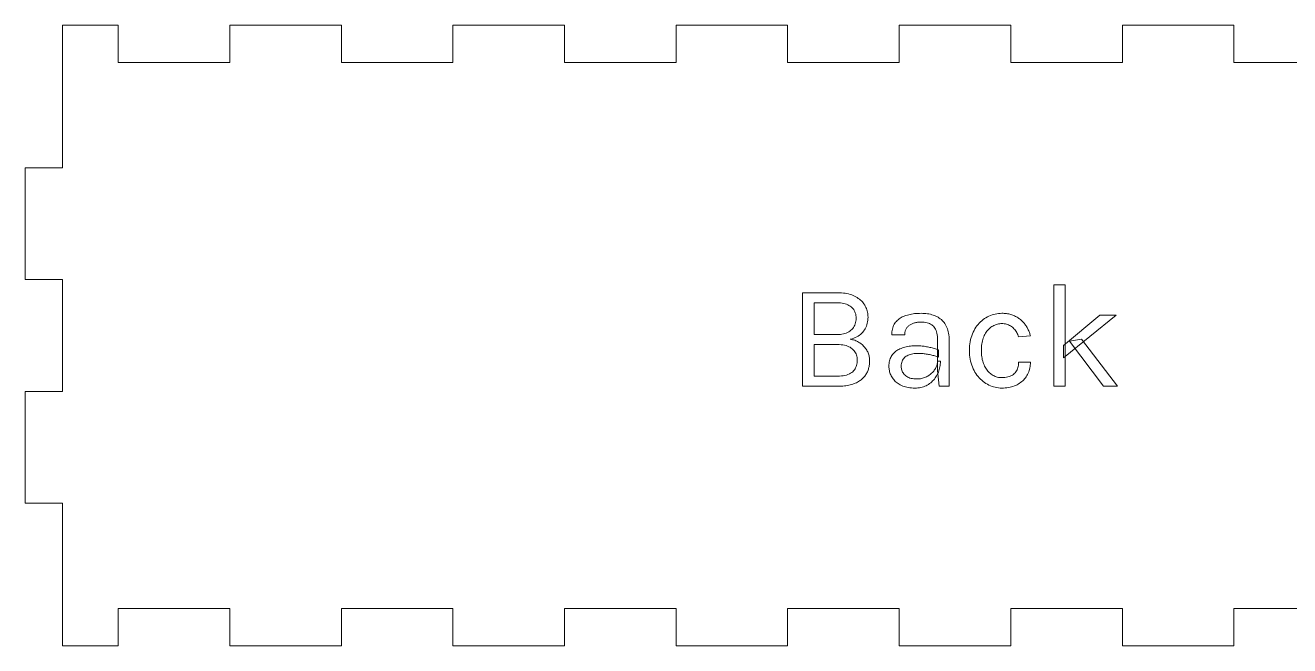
# Model space of a CAD drawing. Extents: x 0 to 303, y 0 to 256.
# Drawn here: x 0 to 102, y 53 to 103 of the extents above; entities that cross this region are included whole.
import ezdxf

# ---------------------------------------------------------------- set-up
doc = ezdxf.new("R2010")
doc.units = 0
doc.layers.get('0').update_dxf_attribs({"lineweight": 0})

msp = doc.modelspace()

# ---------------------------------------------------------------- linework, layer by layer
for p, q in [((7.5, 103), (3, 103)), ((3, 103), (3, 100)), ((7.5, 100), (7.5, 103)), ((25.5, 103), (16.5, 103)), ((16.5, 103), (16.5, 100)), ((25.5, 100), (25.5, 103)), ((43.5, 103), (34.5, 103)), ((34.5, 103), (34.5, 100)), ((43.5, 100), (43.5, 103)), ((61.5, 103), (52.5, 103)), ((52.5, 103), (52.5, 100)), ((61.5, 100), (61.5, 103)), ((79.5, 103), (70.5, 103)), ((70.5, 103), (70.5, 100)), ((79.5, 100), (79.5, 103)), ((97.5, 103), (88.5, 103)), ((88.5, 103), (88.5, 100)), ((97.5, 100), (97.5, 103)), ((3, 100), (3, 91.5)), ((16.5, 100), (7.5, 100)), ((34.5, 100), (25.5, 100)), ((52.5, 100), (43.5, 100)), ((70.5, 100), (61.5, 100)), ((88.5, 100), (79.5, 100)), ((106.5, 100), (97.5, 100)), ((3, 91.5), (0, 91.5)), ((0, 91.5), (0, 82.5)), ((0, 82.5), (3, 82.5)), ((3, 82.5), (3, 73.5)), ((82.959, 73.908), (82.959, 82.092)), ((82.959, 82.092), (83.895, 82.092)), ((83.895, 82.092), (83.895, 73.908)), ((62.703, 73.908), (62.703, 81.444)), ((62.703, 81.444), (65.523, 81.444)), ((65.499, 80.64), (63.639, 80.64)), ((63.639, 80.64), (63.639, 78.072)), ((65.639, 80.637), (65.499, 80.64)), ((65.499, 80.64), (65.499, 80.64)), ((65.499, 80.64), (65.499, 80.64)), ((65.523, 81.444), (65.686, 81.441)), ((65.772, 80.627), (65.639, 80.637)), ((65.686, 81.441), (65.843, 81.433)), ((65.9, 80.61), (65.772, 80.627)), ((65.843, 81.433), (65.994, 81.419)), ((66.021, 80.587), (65.9, 80.61)), ((65.994, 81.419), (66.14, 81.4)), ((66.136, 80.558), (66.021, 80.587)), ((66.14, 81.4), (66.281, 81.376)), ((66.281, 81.376), (66.415, 81.346)), ((66.415, 81.346), (66.544, 81.31)), ((66.544, 81.31), (66.667, 81.269)), ((66.667, 81.269), (66.785, 81.223)), ((66.785, 81.223), (66.897, 81.171)), ((66.897, 81.171), (67.003, 81.115)), ((67.003, 81.115), (67.104, 81.055)), ((67.104, 81.055), (67.2, 80.992)), ((67.2, 80.992), (67.29, 80.925)), ((67.29, 80.925), (67.374, 80.855)), ((67.374, 80.855), (67.453, 80.781)), ((67.453, 80.781), (67.526, 80.704)), ((67.526, 80.704), (67.594, 80.623)), ((67.594, 80.623), (67.656, 80.539)), ((66.245, 80.521), (66.136, 80.558)), ((66.347, 80.478), (66.245, 80.521)), ((66.444, 80.429), (66.347, 80.478)), ((66.534, 80.373), (66.444, 80.429)), ((66.618, 80.31), (66.534, 80.373)), ((66.695, 80.241), (66.618, 80.31)), ((66.764, 80.168), (66.695, 80.241)), ((66.825, 80.089), (66.764, 80.168)), ((66.877, 80.005), (66.825, 80.089)), ((66.922, 79.915), (66.877, 80.005)), ((66.958, 79.821), (66.922, 79.915)), ((66.987, 79.722), (66.958, 79.821)), ((67.007, 79.617), (66.987, 79.722)), ((67.019, 79.507), (67.007, 79.617)), ((67.656, 80.539), (67.713, 80.451)), ((67.713, 80.451), (67.764, 80.361)), ((67.764, 80.361), (67.81, 80.269)), ((67.81, 80.269), (67.851, 80.176)), ((67.851, 80.176), (67.886, 80.08)), ((67.886, 80.08), (67.915, 79.984)), ((67.915, 79.984), (67.94, 79.885)), ((67.94, 79.885), (67.959, 79.786)), ((67.959, 79.786), (67.972, 79.684)), ((67.972, 79.684), (67.98, 79.581)), ((67.98, 79.581), (67.983, 79.476)), ((70.84, 79.54), (70.941, 79.581)), ((70.941, 79.581), (71.046, 79.617)), ((71.046, 79.617), (71.155, 79.649)), ((71.155, 79.649), (71.267, 79.679)), ((71.267, 79.679), (71.382, 79.704)), ((71.382, 79.704), (71.5, 79.726)), ((71.5, 79.726), (71.621, 79.745)), ((71.621, 79.745), (71.745, 79.761)), ((71.745, 79.761), (71.873, 79.773)), ((71.873, 79.773), (72.003, 79.781)), ((72.003, 79.781), (72.137, 79.786)), ((72.137, 79.786), (72.273, 79.788)), ((72.273, 79.788), (72.273, 79.788)), ((72.273, 79.788), (72.403, 79.786)), ((72.403, 79.786), (72.531, 79.779)), ((72.531, 79.779), (72.656, 79.768)), ((72.656, 79.768), (72.777, 79.752)), ((72.777, 79.752), (72.895, 79.733)), ((72.895, 79.733), (73.011, 79.708)), ((73.011, 79.708), (73.123, 79.679)), ((73.123, 79.679), (73.233, 79.646)), ((73.233, 79.646), (73.34, 79.608)), ((73.34, 79.608), (73.443, 79.566)), ((73.443, 79.566), (73.543, 79.519)), ((77.616, 79.501), (77.739, 79.561)), ((77.739, 79.561), (77.863, 79.615)), ((77.863, 79.615), (77.988, 79.661)), ((77.988, 79.661), (78.116, 79.7)), ((78.116, 79.7), (78.246, 79.731)), ((78.246, 79.731), (78.377, 79.756)), ((78.377, 79.756), (78.511, 79.774)), ((78.511, 79.774), (78.646, 79.784)), ((78.646, 79.784), (78.783, 79.788)), ((78.783, 79.788), (78.783, 79.788)), ((78.783, 79.788), (78.879, 79.787)), ((78.879, 79.787), (78.973, 79.782)), ((78.973, 79.782), (79.066, 79.775)), ((79.066, 79.775), (79.156, 79.764)), ((79.156, 79.764), (79.244, 79.751)), ((79.244, 79.751), (79.331, 79.735)), ((79.331, 79.735), (79.415, 79.716)), ((79.415, 79.716), (79.497, 79.694)), ((79.497, 79.694), (79.578, 79.669)), ((79.578, 79.669), (79.656, 79.641)), ((79.656, 79.641), (79.732, 79.61)), ((79.732, 79.61), (79.807, 79.578)), ((79.807, 79.578), (79.879, 79.543)), ((83.751, 77.196), (86.679, 79.644)), ((87.987, 79.644), (83.751, 76.2)), ((86.679, 79.644), (87.987, 79.644)), ((66.685, 78.489), (66.756, 78.566)), ((66.756, 78.566), (66.819, 78.65)), ((66.819, 78.65), (66.873, 78.739)), ((66.873, 78.739), (66.919, 78.833)), ((66.919, 78.833), (66.956, 78.934)), ((66.956, 78.934), (66.985, 79.04)), ((66.985, 79.04), (67.006, 79.151)), ((67.006, 79.151), (67.019, 79.269)), ((67.023, 79.392), (67.019, 79.507)), ((67.019, 79.269), (67.023, 79.392)), ((67.023, 79.392), (67.023, 79.392)), ((67.755, 78.549), (67.694, 78.448)), ((67.808, 78.653), (67.755, 78.549)), ((67.854, 78.76), (67.808, 78.653)), ((67.894, 78.871), (67.854, 78.76)), ((67.926, 78.985), (67.894, 78.871)), ((67.951, 79.103), (67.926, 78.985)), ((67.969, 79.224), (67.951, 79.103)), ((67.979, 79.348), (67.969, 79.224)), ((67.983, 79.476), (67.979, 79.348)), ((67.983, 79.476), (67.983, 79.476)), ((69.946, 78.52), (69.974, 78.623)), ((69.974, 78.623), (70.007, 78.721)), ((70.007, 78.721), (70.047, 78.815)), ((70.047, 78.815), (70.093, 78.903)), ((70.093, 78.903), (70.145, 78.986)), ((70.145, 78.986), (70.203, 79.065)), ((70.203, 79.065), (70.267, 79.139)), ((70.267, 79.139), (70.335, 79.209)), ((70.335, 79.209), (70.407, 79.275)), ((70.407, 79.275), (70.485, 79.336)), ((70.485, 79.336), (70.567, 79.394)), ((70.567, 79.394), (70.653, 79.447)), ((70.653, 79.447), (70.745, 79.495)), ((70.745, 79.495), (70.84, 79.54)), ((71.054, 78.544), (71.028, 78.492)), ((71.084, 78.593), (71.054, 78.544)), ((71.118, 78.639), (71.084, 78.593)), ((71.155, 78.683), (71.118, 78.639)), ((71.194, 78.724), (71.155, 78.683)), ((71.236, 78.763), (71.194, 78.724)), ((71.28, 78.8), (71.236, 78.763)), ((71.326, 78.835), (71.28, 78.8)), ((71.376, 78.867), (71.326, 78.835)), ((71.428, 78.897), (71.376, 78.867)), ((71.482, 78.924), (71.428, 78.897)), ((71.539, 78.949), (71.482, 78.924)), ((71.598, 78.972), (71.539, 78.949)), ((71.659, 78.993), (71.598, 78.972)), ((71.722, 79.011), (71.659, 78.993)), ((71.786, 79.027), (71.722, 79.011)), ((71.851, 79.041), (71.786, 79.027)), ((71.918, 79.053), (71.851, 79.041)), ((71.986, 79.063), (71.918, 79.053)), ((72.056, 79.07), (71.986, 79.063)), ((72.127, 79.076), (72.056, 79.07)), ((72.199, 79.079), (72.127, 79.076)), ((72.273, 79.08), (72.199, 79.079)), ((72.402, 79.077), (72.273, 79.08)), ((72.273, 79.08), (72.273, 79.08)), ((72.524, 79.066), (72.402, 79.077)), ((72.639, 79.049), (72.524, 79.066)), ((72.748, 79.026), (72.639, 79.049)), ((72.85, 78.995), (72.748, 79.026)), ((72.946, 78.958), (72.85, 78.995)), ((73.035, 78.914), (72.946, 78.958)), ((73.118, 78.863), (73.035, 78.914)), ((73.194, 78.805), (73.118, 78.863)), ((73.263, 78.741), (73.194, 78.805)), ((73.326, 78.669), (73.263, 78.741)), ((73.382, 78.588), (73.326, 78.669)), ((73.431, 78.498), (73.382, 78.588)), ((73.543, 79.519), (73.638, 79.467)), ((73.638, 79.467), (73.729, 79.409)), ((73.729, 79.409), (73.815, 79.347)), ((73.815, 79.347), (73.897, 79.279)), ((73.897, 79.279), (73.975, 79.206)), ((73.975, 79.206), (74.048, 79.127)), ((74.048, 79.127), (74.117, 79.044)), ((74.117, 79.044), (74.181, 78.955)), ((74.181, 78.955), (74.241, 78.861)), ((74.241, 78.861), (74.296, 78.761)), ((74.296, 78.761), (74.345, 78.656)), ((74.345, 78.656), (74.388, 78.545)), ((74.388, 78.545), (74.425, 78.428)), ((76.609, 78.539), (76.689, 78.664)), ((76.689, 78.664), (76.773, 78.783)), ((76.773, 78.783), (76.863, 78.895)), ((76.863, 78.895), (76.957, 79.001)), ((76.957, 79.001), (77.055, 79.1)), ((77.055, 79.1), (77.159, 79.193)), ((77.159, 79.193), (77.266, 79.28)), ((77.266, 79.28), (77.379, 79.36)), ((77.379, 79.36), (77.496, 79.434)), ((77.496, 79.434), (77.616, 79.501)), ((77.758, 78.55), (77.693, 78.484)), ((77.826, 78.61), (77.758, 78.55)), ((77.896, 78.666), (77.826, 78.61)), ((77.97, 78.717), (77.896, 78.666)), ((78.046, 78.763), (77.97, 78.717)), ((78.122, 78.804), (78.046, 78.763)), ((78.2, 78.841), (78.122, 78.804)), ((78.278, 78.873), (78.2, 78.841)), ((78.358, 78.899), (78.278, 78.873)), ((78.438, 78.921), (78.358, 78.899)), ((78.52, 78.938), (78.438, 78.921)), ((78.603, 78.95), (78.52, 78.938)), ((78.686, 78.958), (78.603, 78.95)), ((78.771, 78.96), (78.686, 78.958)), ((78.87, 78.957), (78.771, 78.96)), ((78.771, 78.96), (78.771, 78.96)), ((78.966, 78.948), (78.87, 78.957)), ((79.06, 78.934), (78.966, 78.948)), ((79.15, 78.913), (79.06, 78.934)), ((79.237, 78.887), (79.15, 78.913)), ((79.321, 78.855), (79.237, 78.887)), ((79.402, 78.817), (79.321, 78.855)), ((79.479, 78.774), (79.402, 78.817)), ((79.554, 78.724), (79.479, 78.774)), ((79.626, 78.669), (79.554, 78.724)), ((79.694, 78.609), (79.626, 78.669)), ((79.758, 78.544), (79.694, 78.609)), ((79.819, 78.476), (79.758, 78.544)), ((79.879, 79.543), (79.95, 79.506)), ((79.95, 79.506), (80.018, 79.466)), ((80.018, 79.466), (80.085, 79.425)), ((80.085, 79.425), (80.149, 79.381)), ((80.149, 79.381), (80.212, 79.335)), ((80.212, 79.335), (80.272, 79.286)), ((80.272, 79.286), (80.331, 79.236)), ((80.331, 79.236), (80.388, 79.184)), ((80.388, 79.184), (80.442, 79.13)), ((80.442, 79.13), (80.495, 79.075)), ((80.495, 79.075), (80.546, 79.019)), ((80.546, 79.019), (80.594, 78.961)), ((80.594, 78.961), (80.641, 78.902)), ((80.641, 78.902), (80.686, 78.841)), ((80.686, 78.841), (80.728, 78.779)), ((80.728, 78.779), (80.769, 78.716)), ((80.769, 78.716), (80.808, 78.651)), ((80.808, 78.651), (80.845, 78.585)), ((80.845, 78.585), (80.88, 78.519)), ((63.639, 78.072), (65.487, 78.072)), ((65.487, 78.072), (65.625, 78.075)), ((65.625, 78.075), (65.756, 78.086)), ((65.756, 78.086), (65.883, 78.103)), ((65.883, 78.103), (66.003, 78.127)), ((66.003, 78.127), (66.118, 78.158)), ((66.118, 78.158), (66.227, 78.196)), ((66.227, 78.196), (66.33, 78.241)), ((66.33, 78.241), (66.428, 78.293)), ((66.428, 78.293), (66.52, 78.351)), ((66.52, 78.351), (66.606, 78.417)), ((66.694, 77.738), (66.555, 77.7)), ((66.555, 77.7), (66.555, 77.7)), ((66.555, 77.7), (66.646, 77.684)), ((66.606, 78.417), (66.685, 78.489)), ((66.646, 77.684), (66.735, 77.664)), ((66.826, 77.782), (66.694, 77.738)), ((66.735, 77.664), (66.822, 77.64)), ((66.822, 77.64), (66.907, 77.613)), ((66.951, 77.832), (66.826, 77.782)), ((66.907, 77.613), (66.989, 77.582)), ((67.069, 77.888), (66.951, 77.832)), ((66.989, 77.582), (67.069, 77.548)), ((67.18, 77.95), (67.069, 77.888)), ((67.069, 77.548), (67.147, 77.51)), ((67.283, 78.018), (67.18, 77.95)), ((67.38, 78.092), (67.283, 78.018)), ((67.469, 78.172), (67.38, 78.092)), ((67.551, 78.259), (67.469, 78.172)), ((67.626, 78.351), (67.551, 78.259)), ((67.694, 78.448), (67.626, 78.351)), ((69.897, 78.06), (69.9, 78.182)), ((70.941, 78.06), (69.897, 78.06)), ((69.9, 78.182), (69.909, 78.3)), ((69.909, 78.3), (69.925, 78.413)), ((69.925, 78.413), (69.946, 78.52)), ((70.943, 78.13), (70.941, 78.06)), ((70.941, 78.06), (70.941, 78.06)), ((70.948, 78.196), (70.943, 78.13)), ((70.957, 78.261), (70.948, 78.196)), ((70.969, 78.323), (70.957, 78.261)), ((70.985, 78.382), (70.969, 78.323)), ((71.005, 78.438), (70.985, 78.382)), ((71.028, 78.492), (71.005, 78.438)), ((73.474, 78.4), (73.431, 78.498)), ((73.51, 78.293), (73.474, 78.4)), ((73.54, 78.178), (73.51, 78.293)), ((73.563, 78.053), (73.54, 78.178)), ((73.58, 77.92), (73.563, 78.053)), ((73.59, 77.778), (73.58, 77.92)), ((73.593, 77.628), (73.59, 77.778)), ((73.593, 75.168), (73.593, 77.628)), ((74.425, 78.428), (74.457, 78.305)), ((74.457, 78.305), (74.483, 78.177)), ((74.483, 78.177), (74.503, 78.042)), ((74.503, 78.042), (74.517, 77.902)), ((74.517, 77.902), (74.526, 77.756)), ((74.526, 77.756), (74.529, 77.604)), ((74.529, 77.604), (74.529, 77.604)), ((74.529, 77.604), (74.529, 73.908)), ((76.226, 77.502), (76.258, 77.667)), ((76.258, 77.667), (76.299, 77.826)), ((76.299, 77.826), (76.346, 77.98)), ((76.346, 77.98), (76.401, 78.128)), ((76.401, 78.128), (76.463, 78.271)), ((76.463, 78.271), (76.533, 78.408)), ((76.533, 78.408), (76.609, 78.539)), ((77.211, 77.567), (77.186, 77.449)), ((77.242, 77.68), (77.211, 77.567)), ((77.277, 77.788), (77.242, 77.68)), ((77.317, 77.892), (77.277, 77.788)), ((77.361, 77.991), (77.317, 77.892)), ((77.409, 78.085), (77.361, 77.991)), ((77.46, 78.175), (77.409, 78.085)), ((77.514, 78.259), (77.46, 78.175)), ((77.571, 78.339), (77.514, 78.259)), ((77.63, 78.414), (77.571, 78.339)), ((77.693, 78.484), (77.63, 78.414)), ((79.875, 78.403), (79.819, 78.476)), ((79.927, 78.326), (79.875, 78.403)), ((79.975, 78.245), (79.927, 78.326)), ((80.019, 78.16), (79.975, 78.245)), ((80.059, 78.071), (80.019, 78.16)), ((80.095, 77.978), (80.059, 78.071)), ((80.127, 77.88), (80.095, 77.978)), ((81.087, 77.964), (80.127, 77.88)), ((80.88, 78.519), (80.912, 78.452)), ((80.912, 78.452), (80.943, 78.384)), ((80.943, 78.384), (80.972, 78.316)), ((80.972, 78.316), (80.999, 78.247)), ((80.999, 78.247), (81.024, 78.177)), ((81.024, 78.177), (81.047, 78.107)), ((81.047, 78.107), (81.068, 78.036)), ((81.068, 78.036), (81.087, 77.964)), ((81.087, 77.964), (81.087, 77.964)), ((84.243, 77.532), (85.191, 77.7)), ((86.967, 73.908), (84.243, 77.532)), ((85.191, 77.7), (88.119, 73.908)), ((63.639, 77.268), (63.639, 74.724)), ((65.511, 77.268), (63.639, 77.268)), ((63.639, 77.268), (63.639, 77.268)), ((65.666, 77.265), (65.511, 77.268)), ((65.511, 77.268), (65.511, 77.268)), ((65.812, 77.254), (65.666, 77.265)), ((65.952, 77.237), (65.812, 77.254)), ((66.083, 77.213), (65.952, 77.237)), ((66.207, 77.182), (66.083, 77.213)), ((66.323, 77.144), (66.207, 77.182)), ((66.432, 77.099), (66.323, 77.144)), ((66.532, 77.047), (66.432, 77.099)), ((66.626, 76.989), (66.532, 77.047)), ((66.711, 76.923), (66.626, 76.989)), ((66.789, 76.852), (66.711, 76.923)), ((66.858, 76.776), (66.789, 76.852)), ((66.919, 76.696), (66.858, 76.776)), ((66.972, 76.611), (66.919, 76.696)), ((67.017, 76.522), (66.972, 76.611)), ((67.054, 76.428), (67.017, 76.522)), ((67.147, 77.51), (67.223, 77.468)), ((67.223, 77.468), (67.297, 77.422)), ((67.297, 77.422), (67.368, 77.373)), ((67.368, 77.373), (67.437, 77.321)), ((67.437, 77.321), (67.502, 77.266)), ((67.502, 77.266), (67.565, 77.21)), ((67.565, 77.21), (67.624, 77.151)), ((67.624, 77.151), (67.681, 77.09)), ((67.681, 77.09), (67.734, 77.026)), ((67.734, 77.026), (67.784, 76.96)), ((67.784, 76.96), (67.832, 76.892)), ((67.832, 76.892), (67.876, 76.822)), ((67.876, 76.822), (67.917, 76.749)), ((67.917, 76.749), (67.955, 76.675)), ((67.955, 76.675), (67.988, 76.599)), ((67.988, 76.599), (68.018, 76.523)), ((68.018, 76.523), (68.044, 76.446)), ((69.96, 76.464), (70.02, 76.535)), ((70.02, 76.535), (70.085, 76.603)), ((70.085, 76.603), (70.154, 76.666)), ((70.154, 76.666), (70.227, 76.726)), ((70.227, 76.726), (70.304, 76.781)), ((70.304, 76.781), (70.386, 76.833)), ((70.386, 76.833), (70.472, 76.881)), ((70.472, 76.881), (70.562, 76.925)), ((70.562, 76.925), (70.656, 76.965)), ((70.656, 76.965), (70.755, 77.001)), ((70.755, 77.001), (70.857, 77.033)), ((70.857, 77.033), (70.962, 77.063)), ((70.962, 77.063), (71.069, 77.088)), ((71.069, 77.088), (71.178, 77.11)), ((71.178, 77.11), (71.29, 77.129)), ((71.29, 77.129), (71.405, 77.145)), ((71.405, 77.145), (71.522, 77.157)), ((71.502, 76.501), (71.407, 76.475)), ((71.601, 76.522), (71.502, 76.501)), ((71.522, 77.157), (71.642, 77.165)), ((71.704, 76.539), (71.601, 76.522)), ((71.642, 77.165), (71.764, 77.17)), ((71.81, 76.551), (71.704, 76.539)), ((71.764, 77.17), (71.889, 77.172)), ((71.92, 76.558), (71.81, 76.551)), ((71.889, 77.172), (71.889, 77.172)), ((71.889, 77.172), (71.979, 77.171)), ((72.033, 76.56), (71.92, 76.558)), ((71.979, 77.171), (72.069, 77.168)), ((72.109, 76.559), (72.033, 76.56)), ((72.033, 76.56), (72.033, 76.56)), ((72.069, 77.168), (72.159, 77.164)), ((72.187, 76.557), (72.109, 76.559)), ((72.159, 77.164), (72.249, 77.158)), ((72.267, 76.552), (72.187, 76.557)), ((72.249, 77.158), (72.34, 77.15)), ((72.347, 76.547), (72.267, 76.552)), ((72.34, 77.15), (72.43, 77.14)), ((72.43, 76.539), (72.347, 76.547)), ((72.43, 77.14), (72.52, 77.128)), ((72.514, 76.53), (72.43, 76.539)), ((72.599, 76.519), (72.514, 76.53)), ((72.52, 77.128), (72.611, 77.114)), ((72.686, 76.506), (72.599, 76.519)), ((72.611, 77.114), (72.701, 77.099)), ((72.774, 76.492), (72.686, 76.506)), ((72.701, 77.099), (72.792, 77.082)), ((72.792, 77.082), (72.882, 77.063)), ((72.882, 77.063), (72.972, 77.043)), ((72.972, 77.043), (73.062, 77.022)), ((73.062, 77.022), (73.151, 76.999)), ((73.151, 76.999), (73.24, 76.975)), ((73.24, 76.975), (73.328, 76.95)), ((73.328, 76.95), (73.416, 76.924)), ((73.416, 76.924), (73.503, 76.896)), ((73.503, 76.896), (73.59, 76.867)), ((73.59, 76.867), (73.677, 76.836)), ((73.677, 76.836), (73.677, 76.836)), ((73.677, 76.836), (73.677, 76.248)), ((76.167, 76.788), (76.171, 76.975)), ((76.171, 76.606), (76.167, 76.788)), ((76.167, 76.788), (76.167, 76.788)), ((76.171, 76.975), (76.182, 77.156)), ((76.182, 76.428), (76.171, 76.606)), ((76.182, 77.156), (76.2, 77.332)), ((76.2, 77.332), (76.226, 77.502)), ((77.129, 76.93), (77.127, 76.788)), ((77.127, 76.788), (77.127, 76.788)), ((77.127, 76.788), (77.129, 76.657)), ((77.136, 77.067), (77.129, 76.93)), ((77.129, 76.657), (77.136, 76.529)), ((77.148, 77.199), (77.136, 77.067)), ((77.136, 76.529), (77.146, 76.404)), ((77.164, 77.326), (77.148, 77.199)), ((77.186, 77.449), (77.164, 77.326)), ((83.751, 76.2), (83.751, 77.196)), ((66.984, 75.405), (67.025, 75.495)), ((67.025, 75.495), (67.059, 75.589)), ((67.082, 76.33), (67.054, 76.428)), ((67.059, 75.589), (67.085, 75.688)), ((67.103, 76.227), (67.082, 76.33)), ((67.085, 75.688), (67.104, 75.791)), ((67.115, 76.12), (67.103, 76.227)), ((67.104, 75.791), (67.115, 75.897)), ((67.119, 76.008), (67.115, 76.12)), ((67.115, 75.897), (67.119, 76.008)), ((67.119, 76.008), (67.119, 76.008)), ((68.044, 76.446), (68.066, 76.367)), ((68.069, 75.506), (68.052, 75.431)), ((68.066, 76.367), (68.083, 76.288)), ((68.083, 75.581), (68.069, 75.506)), ((68.083, 76.288), (68.097, 76.207)), ((68.094, 75.656), (68.083, 75.581)), ((68.103, 75.731), (68.094, 75.656)), ((68.097, 76.207), (68.107, 76.126)), ((68.11, 75.807), (68.103, 75.731)), ((68.107, 76.126), (68.113, 76.043)), ((68.114, 75.883), (68.11, 75.807)), ((68.113, 76.043), (68.115, 75.96)), ((68.115, 75.96), (68.114, 75.883)), ((68.115, 75.96), (68.115, 75.96)), ((69.669, 75.516), (69.672, 75.63)), ((69.671, 75.428), (69.669, 75.516)), ((69.669, 75.516), (69.669, 75.516)), ((69.672, 75.63), (69.681, 75.74)), ((69.681, 75.74), (69.695, 75.846)), ((69.695, 75.846), (69.716, 75.947)), ((69.716, 75.947), (69.742, 76.044)), ((69.742, 76.044), (69.774, 76.137)), ((69.774, 76.137), (69.812, 76.225)), ((69.812, 76.225), (69.855, 76.309)), ((69.855, 76.309), (69.905, 76.389)), ((69.905, 76.389), (69.96, 76.464)), ((70.669, 75.627), (70.665, 75.516)), ((70.665, 75.516), (70.665, 75.516)), ((70.665, 75.516), (70.668, 75.433)), ((70.681, 75.731), (70.669, 75.627)), ((70.701, 75.828), (70.681, 75.731)), ((70.728, 75.919), (70.701, 75.828)), ((70.764, 76.003), (70.728, 75.919)), ((70.808, 76.08), (70.764, 76.003)), ((70.859, 76.151), (70.808, 76.08)), ((70.918, 76.215), (70.859, 76.151)), ((70.986, 76.272), (70.918, 76.215)), ((71.061, 76.323), (70.986, 76.272)), ((71.142, 76.368), (71.061, 76.323)), ((71.227, 76.408), (71.142, 76.368)), ((71.315, 76.444), (71.227, 76.408)), ((71.407, 76.475), (71.315, 76.444)), ((72.864, 76.476), (72.774, 76.492)), ((72.954, 76.459), (72.864, 76.476)), ((73.041, 76.44), (72.954, 76.459)), ((73.127, 76.42), (73.041, 76.44)), ((73.212, 76.399), (73.127, 76.42)), ((73.294, 76.377), (73.212, 76.399)), ((73.374, 76.354), (73.294, 76.377)), ((73.453, 76.329), (73.374, 76.354)), ((73.529, 76.303), (73.453, 76.329)), ((73.486, 75.462), (73.514, 75.528)), ((73.514, 75.528), (73.538, 75.594)), ((73.604, 76.276), (73.529, 76.303)), ((73.538, 75.594), (73.558, 75.66)), ((73.558, 75.66), (73.573, 75.726)), ((73.573, 75.726), (73.584, 75.792)), ((73.584, 75.792), (73.591, 75.858)), ((73.591, 75.858), (73.593, 75.924)), ((73.593, 75.924), (73.593, 75.924)), ((73.593, 75.924), (73.821, 75.924)), ((73.677, 76.248), (73.604, 76.276)), ((73.799, 75.586), (73.781, 75.477)), ((73.811, 75.697), (73.799, 75.586)), ((73.819, 75.81), (73.811, 75.697)), ((73.821, 75.924), (73.819, 75.81)), ((76.2, 76.256), (76.182, 76.428)), ((76.226, 76.088), (76.2, 76.256)), ((76.258, 75.925), (76.226, 76.088)), ((76.299, 75.768), (76.258, 75.925)), ((76.346, 75.615), (76.299, 75.768)), ((76.401, 75.467), (76.346, 75.615)), ((77.146, 76.404), (77.161, 76.284)), ((77.161, 76.284), (77.18, 76.166)), ((77.18, 76.166), (77.204, 76.053)), ((77.204, 76.053), (77.231, 75.942)), ((77.231, 75.942), (77.263, 75.836)), ((77.263, 75.836), (77.3, 75.733)), ((77.3, 75.733), (77.34, 75.633)), ((77.34, 75.633), (77.384, 75.537)), ((77.384, 75.537), (77.432, 75.446)), ((80.072, 75.415), (80.096, 75.514)), ((80.096, 75.514), (80.113, 75.617)), ((80.113, 75.617), (80.124, 75.726)), ((80.124, 75.726), (80.127, 75.84)), ((80.127, 75.84), (80.127, 75.84)), ((80.127, 75.84), (81.087, 75.84)), ((81.062, 75.492), (81.042, 75.381)), ((81.076, 75.605), (81.062, 75.492)), ((81.084, 75.721), (81.076, 75.605)), ((81.087, 75.84), (81.084, 75.721)), ((83.751, 76.2), (83.751, 76.2)), ((63.639, 74.724), (65.511, 74.724)), ((65.511, 74.724), (65.678, 74.728)), ((65.678, 74.728), (65.835, 74.738)), ((65.835, 74.738), (65.982, 74.756)), ((65.982, 74.756), (66.12, 74.782)), ((66.12, 74.782), (66.248, 74.814)), ((66.248, 74.814), (66.367, 74.854)), ((66.367, 74.854), (66.476, 74.9)), ((66.476, 74.9), (66.575, 74.954)), ((66.575, 74.954), (66.664, 75.016)), ((66.664, 75.016), (66.744, 75.084)), ((66.744, 75.084), (66.815, 75.158)), ((66.815, 75.158), (66.879, 75.236)), ((66.879, 75.236), (66.935, 75.318)), ((66.935, 75.318), (66.984, 75.405)), ((67.495, 74.492), (67.429, 74.437)), ((67.557, 74.55), (67.495, 74.492)), ((67.615, 74.61), (67.557, 74.55)), ((67.67, 74.67), (67.615, 74.61)), ((67.722, 74.733), (67.67, 74.67)), ((67.77, 74.797), (67.722, 74.733)), ((67.814, 74.862), (67.77, 74.797)), ((67.855, 74.929), (67.814, 74.862)), ((67.893, 74.997), (67.855, 74.929)), ((67.928, 75.066), (67.893, 74.997)), ((67.958, 75.138), (67.928, 75.066)), ((67.986, 75.21), (67.958, 75.138)), ((68.011, 75.283), (67.986, 75.21)), ((68.032, 75.357), (68.011, 75.283)), ((68.052, 75.431), (68.032, 75.357)), ((69.678, 75.34), (69.671, 75.428)), ((69.69, 75.253), (69.678, 75.34)), ((69.705, 75.168), (69.69, 75.253)), ((69.726, 75.082), (69.705, 75.168)), ((69.751, 74.998), (69.726, 75.082)), ((69.781, 74.915), (69.751, 74.998)), ((69.815, 74.832), (69.781, 74.915)), ((69.854, 74.751), (69.815, 74.832)), ((69.897, 74.67), (69.854, 74.751)), ((69.945, 74.591), (69.897, 74.67)), ((69.998, 74.515), (69.945, 74.591)), ((70.055, 74.442), (69.998, 74.515)), ((70.668, 75.433), (70.677, 75.353)), ((70.677, 75.353), (70.692, 75.275)), ((70.692, 75.275), (70.713, 75.199)), ((70.713, 75.199), (70.741, 75.126)), ((70.741, 75.126), (70.774, 75.055)), ((70.774, 75.055), (70.813, 74.987)), ((70.813, 74.987), (70.859, 74.921)), ((70.859, 74.921), (70.91, 74.857)), ((70.91, 74.857), (70.968, 74.796)), ((70.968, 74.796), (71.032, 74.739)), ((71.032, 74.739), (71.104, 74.688)), ((71.104, 74.688), (71.182, 74.643)), ((71.182, 74.643), (71.268, 74.604)), ((71.268, 74.604), (71.362, 74.571)), ((71.362, 74.571), (71.462, 74.544)), ((71.462, 74.544), (71.57, 74.523)), ((71.57, 74.523), (71.685, 74.508)), ((71.685, 74.508), (71.807, 74.499)), ((71.807, 74.499), (71.937, 74.496)), ((71.937, 74.496), (72.03, 74.498)), ((71.937, 74.496), (71.937, 74.496)), ((72.03, 74.498), (72.12, 74.505)), ((72.12, 74.505), (72.209, 74.516)), ((72.209, 74.516), (72.297, 74.531)), ((72.297, 74.531), (72.382, 74.551)), ((72.382, 74.551), (72.465, 74.575)), ((72.465, 74.575), (72.547, 74.603)), ((72.547, 74.603), (72.626, 74.636)), ((72.626, 74.636), (72.704, 74.673)), ((72.704, 74.673), (72.78, 74.715)), ((72.78, 74.715), (72.853, 74.76)), ((72.853, 74.76), (72.924, 74.807)), ((72.924, 74.807), (72.991, 74.856)), ((72.991, 74.856), (73.055, 74.908)), ((73.055, 74.908), (73.116, 74.962)), ((73.116, 74.962), (73.174, 75.018)), ((73.174, 75.018), (73.229, 75.076)), ((73.229, 75.076), (73.28, 75.136)), ((73.339, 74.493), (73.27, 74.412)), ((73.28, 75.136), (73.329, 75.199)), ((73.329, 75.199), (73.374, 75.264)), ((73.403, 74.578), (73.339, 74.493)), ((73.374, 75.264), (73.416, 75.33)), ((73.464, 74.667), (73.403, 74.578)), ((73.416, 75.33), (73.453, 75.396)), ((73.453, 75.396), (73.486, 75.462)), ((73.52, 74.76), (73.464, 74.667)), ((73.572, 74.856), (73.52, 74.76)), ((73.619, 74.955), (73.572, 74.856)), ((73.713, 73.908), (73.593, 75.168)), ((73.662, 75.056), (73.619, 74.955)), ((73.699, 75.159), (73.662, 75.056)), ((73.731, 75.263), (73.699, 75.159)), ((73.759, 75.369), (73.731, 75.263)), ((73.781, 75.477), (73.759, 75.369)), ((76.463, 75.324), (76.401, 75.467)), ((76.533, 75.186), (76.463, 75.324)), ((76.609, 75.053), (76.533, 75.186)), ((76.689, 74.927), (76.609, 75.053)), ((76.773, 74.807), (76.689, 74.927)), ((76.863, 74.693), (76.773, 74.807)), ((76.957, 74.585), (76.863, 74.693)), ((77.055, 74.483), (76.957, 74.585)), ((77.159, 74.387), (77.055, 74.483)), ((77.432, 75.446), (77.482, 75.359)), ((77.482, 75.359), (77.536, 75.277)), ((77.536, 75.277), (77.593, 75.199)), ((77.593, 75.199), (77.653, 75.125)), ((77.653, 75.125), (77.716, 75.056)), ((77.716, 75.056), (77.783, 74.991)), ((77.783, 74.991), (77.852, 74.93)), ((77.852, 74.93), (77.925, 74.874)), ((77.925, 74.874), (78, 74.823)), ((78, 74.823), (78.078, 74.777)), ((78.078, 74.777), (78.157, 74.736)), ((78.157, 74.736), (78.239, 74.701)), ((78.239, 74.701), (78.323, 74.671)), ((78.323, 74.671), (78.408, 74.647)), ((78.408, 74.647), (78.496, 74.628)), ((78.496, 74.628), (78.585, 74.615)), ((78.585, 74.615), (78.677, 74.607)), ((78.677, 74.607), (78.771, 74.604)), ((78.771, 74.604), (78.901, 74.607)), ((78.771, 74.604), (78.771, 74.604)), ((78.901, 74.607), (79.025, 74.617)), ((79.025, 74.617), (79.142, 74.633)), ((79.142, 74.633), (79.252, 74.656)), ((79.252, 74.656), (79.357, 74.686)), ((79.357, 74.686), (79.455, 74.722)), ((79.455, 74.722), (79.546, 74.764)), ((79.546, 74.764), (79.631, 74.813)), ((79.631, 74.813), (79.71, 74.869)), ((79.71, 74.869), (79.782, 74.931)), ((79.782, 74.931), (79.848, 74.999)), ((79.848, 74.999), (79.906, 75.072)), ((79.906, 75.072), (79.958, 75.15)), ((79.958, 75.15), (80.003, 75.233)), ((80.003, 75.233), (80.041, 75.322)), ((80.041, 75.322), (80.072, 75.415)), ((80.614, 74.509), (80.541, 74.429)), ((80.683, 74.593), (80.614, 74.509)), ((80.746, 74.68), (80.683, 74.593)), ((80.805, 74.772), (80.746, 74.68)), ((80.859, 74.867), (80.805, 74.772)), ((80.907, 74.964), (80.859, 74.867)), ((80.949, 75.065), (80.907, 74.964)), ((80.985, 75.168), (80.949, 75.065)), ((81.016, 75.273), (80.985, 75.168)), ((81.042, 75.381), (81.016, 75.273)), ((3, 73.5), (0, 73.5)), ((0, 73.5), (0, 64.5)), ((65.523, 73.908), (62.703, 73.908)), ((65.668, 73.91), (65.523, 73.908)), ((65.523, 73.908), (65.523, 73.908)), ((65.523, 73.908), (65.523, 73.908)), ((65.809, 73.915), (65.668, 73.91)), ((65.944, 73.924), (65.809, 73.915)), ((66.075, 73.936), (65.944, 73.924)), ((66.201, 73.951), (66.075, 73.936)), ((66.322, 73.971), (66.201, 73.951)), ((66.439, 73.993), (66.322, 73.971)), ((66.55, 74.019), (66.439, 73.993)), ((66.657, 74.049), (66.55, 74.019)), ((66.759, 74.082), (66.657, 74.049)), ((66.857, 74.118), (66.759, 74.082)), ((66.95, 74.156), (66.857, 74.118)), ((67.04, 74.197), (66.95, 74.156)), ((67.126, 74.24), (67.04, 74.197)), ((67.207, 74.286), (67.126, 74.24)), ((67.285, 74.334), (67.207, 74.286)), ((67.359, 74.384), (67.285, 74.334)), ((67.429, 74.437), (67.359, 74.384)), ((70.117, 74.372), (70.055, 74.442)), ((70.183, 74.305), (70.117, 74.372)), ((70.255, 74.242), (70.183, 74.305)), ((70.331, 74.181), (70.255, 74.242)), ((70.412, 74.123), (70.331, 74.181)), ((70.497, 74.068), (70.412, 74.123)), ((70.587, 74.016), (70.497, 74.068)), ((70.682, 73.968), (70.587, 74.016)), ((70.782, 73.925), (70.682, 73.968)), ((70.886, 73.887), (70.782, 73.925)), ((70.996, 73.855), (70.886, 73.887)), ((71.111, 73.827), (70.996, 73.855)), ((71.23, 73.804), (71.111, 73.827)), ((71.354, 73.787), (71.23, 73.804)), ((71.484, 73.774), (71.354, 73.787)), ((71.618, 73.767), (71.484, 73.774)), ((71.757, 73.764), (71.618, 73.767)), ((71.884, 73.767), (71.757, 73.764)), ((71.757, 73.764), (71.757, 73.764)), ((71.757, 73.764), (71.757, 73.764)), ((72.007, 73.776), (71.884, 73.767)), ((72.126, 73.791), (72.007, 73.776)), ((72.242, 73.812), (72.126, 73.791)), ((72.354, 73.839), (72.242, 73.812)), ((72.463, 73.872), (72.354, 73.839)), ((72.568, 73.911), (72.463, 73.872)), ((72.669, 73.956), (72.568, 73.911)), ((72.767, 74.007), (72.669, 73.956)), ((72.861, 74.064), (72.767, 74.007)), ((72.951, 74.126), (72.861, 74.064)), ((73.037, 74.192), (72.951, 74.126)), ((73.119, 74.261), (73.037, 74.192)), ((73.197, 74.335), (73.119, 74.261)), ((73.27, 74.412), (73.197, 74.335)), ((74.529, 73.908), (73.713, 73.908)), ((74.529, 73.908), (74.529, 73.908)), ((77.266, 74.297), (77.159, 74.387)), ((77.379, 74.213), (77.266, 74.297)), ((77.496, 74.136), (77.379, 74.213)), ((77.616, 74.065), (77.496, 74.136)), ((77.739, 74.002), (77.616, 74.065)), ((77.863, 73.946), (77.739, 74.002)), ((77.988, 73.898), (77.863, 73.946)), ((78.116, 73.857), (77.988, 73.898)), ((78.246, 73.824), (78.116, 73.857)), ((78.377, 73.797), (78.246, 73.824)), ((78.511, 73.779), (78.377, 73.797)), ((78.646, 73.768), (78.511, 73.779)), ((78.783, 73.764), (78.646, 73.768)), ((78.922, 73.767), (78.783, 73.764)), ((78.783, 73.764), (78.783, 73.764)), ((78.783, 73.764), (78.783, 73.764)), ((79.056, 73.775), (78.922, 73.767)), ((79.188, 73.788), (79.056, 73.775)), ((79.315, 73.807), (79.188, 73.788)), ((79.439, 73.832), (79.315, 73.807)), ((79.56, 73.861), (79.439, 73.832)), ((79.676, 73.896), (79.56, 73.861)), ((79.789, 73.937), (79.676, 73.896)), ((79.898, 73.983), (79.789, 73.937)), ((80.004, 74.034), (79.898, 73.983)), ((80.105, 74.09), (80.004, 74.034)), ((80.202, 74.15), (80.105, 74.09)), ((80.294, 74.214), (80.202, 74.15)), ((80.381, 74.282), (80.294, 74.214)), ((80.464, 74.353), (80.381, 74.282)), ((80.541, 74.429), (80.464, 74.353)), ((83.895, 73.908), (82.959, 73.908)), ((83.895, 73.908), (83.895, 73.908)), ((88.119, 73.908), (86.967, 73.908)), ((88.119, 73.908), (88.119, 73.908)), ((0, 64.5), (3, 64.5)), ((3, 64.5), (3, 56)), ((3, 56), (3, 53)), ((7.5, 53), (7.5, 56)), ((7.5, 56), (16.5, 56)), ((16.5, 56), (16.5, 53)), ((25.5, 53), (25.5, 56)), ((25.5, 56), (34.5, 56)), ((34.5, 56), (34.5, 53)), ((43.5, 53), (43.5, 56)), ((43.5, 56), (52.5, 56)), ((52.5, 56), (52.5, 53)), ((61.5, 53), (61.5, 56)), ((61.5, 56), (70.5, 56)), ((70.5, 56), (70.5, 53)), ((79.5, 53), (79.5, 56)), ((79.5, 56), (88.5, 56)), ((88.5, 56), (88.5, 53)), ((97.5, 53), (97.5, 56)), ((97.5, 56), (106.5, 56)), ((3, 53), (7.5, 53)), ((16.5, 53), (25.5, 53)), ((34.5, 53), (43.5, 53)), ((52.5, 53), (61.5, 53)), ((70.5, 53), (79.5, 53)), ((88.5, 53), (97.5, 53))]:
    msp.add_line(p, q)

doc.saveas('drawing.dxf')
